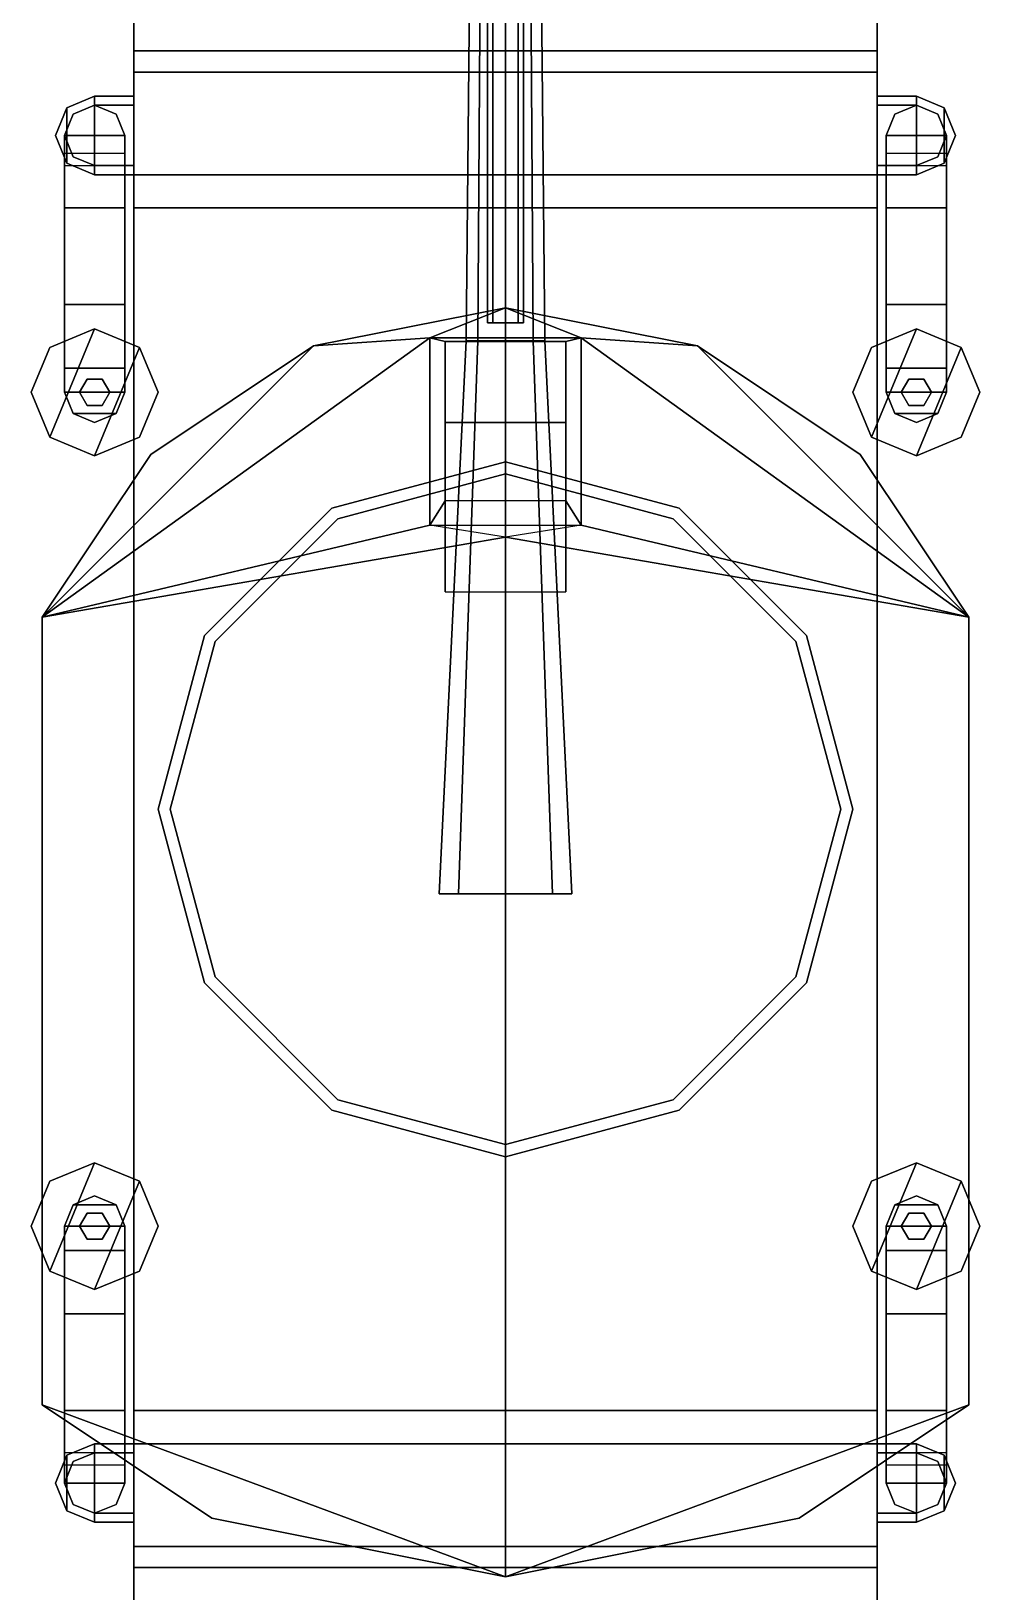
# Model space of a CAD drawing. Header units: millimetres. Extents: x -1.6 to 3, y -6.7 to 13.
# Drawn here: x -1.57 to 1.57, y -2.59 to 2.58 of the extents above; entities that cross this region are included whole.
import ezdxf

# ---------------------------------------------------------------- set-up
doc = ezdxf.new("R2010")
doc.units = ezdxf.units.MM
for name, color, linetype in [('gun', 1, 'Continuous'), ('outrigger', 1, 'Continuous'), ('turret', 2, 'Continuous')]:
    doc.layers.add(name, color=color, linetype=linetype)

msp = doc.modelspace()

# ---------------------------------------------------------------- linework, layer by layer
for points in [[(-1.23, 6.15, 0.87), (-1.23, 2.51, 0.87), (-1.23, 2.1, 1.16), (-1.23, 3.33, 1.16)], [(1.23, 6.15, 0.87), (1.23, 2.51, 0.87), (-1.23, 2.51, 0.87), (-1.23, 6.15, 0.87)], [(1.23, 2.1, 1.16), (1.23, 2.51, 0.87), (1.23, 6.15, 0.87), (1.23, 3.33, 1.16)], [(-1.23, 3.33, 1.16), (-1.23, 2.1, 1.16), (1.23, 2.1, 1.16), (1.23, 3.33, 1.16)], [(1.23, 2.51, 0.87), (1.23, 2.44, 0.36), (-1.23, 2.44, 0.36), (-1.23, 2.51, 0.87)], [(-1.23, 2.51, 0.87), (-1.23, 2.44, 0.36), (-1.23, 1.99, 0.96), (-1.23, 2.1, 1.16)], [(1.23, 1.99, 0.96), (1.23, 2.44, 0.36), (1.23, 2.51, 0.87), (1.23, 2.1, 1.16)], [(-1.23, 1.99, 0.96), (-1.23, 2.44, 0.36), (-1.23, -2.44, 0.36), (-1.23, -1.99, 0.96)], [(-1.23, -2.44, 0.36), (-1.23, 2.44, 0.36), (1.23, 2.44, 0.36), (1.23, -2.44, 0.36)], [(1.23, -2.44, 0.36), (1.23, 2.44, 0.36), (1.23, 1.99, 0.96), (1.23, -1.99, 0.96)], [(-1.36, 2.36, 1), (-1.4519, 2.3219, 1), (-1.4519, 2.3219, 1.1), (-1.36, 2.36, 1.1)], [(-1.4519, 2.3219, 1.1), (-1.4519, 2.1381, 1.1), (-1.36, 2.1, 1.1), (-1.36, 2.36, 1.1)], [(-1.36, 2.33, 0.43), (-1.4307, 2.3007, 0.43), (-1.4307, 2.3007, 0.51), (-1.36, 2.33, 0.51)], [(-1.23, 2.36, 1.1), (-1.23, 2.36, 1), (-1.36, 2.36, 1), (-1.36, 2.36, 1.1)], [(-1.36, 2.36, 1.1), (-1.36, 2.1, 1.1), (-1.23, 2.1, 1.1), (-1.23, 2.36, 1.1)], [(-1.23, 2.33, 0.51), (-1.36, 2.33, 0.51), (-1.36, 2.13, 0.51), (-1.23, 2.13, 0.51)], [(-1.23, 2.33, 0.43), (-1.36, 2.33, 0.43), (-1.36, 2.33, 0.51), (-1.23, 2.33, 0.51)], [(1.36, 2.36, 1.1), (1.36, 2.36, 1), (1.23, 2.36, 1), (1.23, 2.36, 1.1)], [(1.36, 2.1, 1.1), (1.36, 2.36, 1.1), (1.23, 2.36, 1.1), (1.23, 2.1, 1.1)], [(1.36, 2.33, 0.43), (1.23, 2.33, 0.43), (1.23, 2.33, 0.51), (1.36, 2.33, 0.51)], [(1.23, 2.13, 0.51), (1.36, 2.13, 0.51), (1.36, 2.33, 0.51), (1.23, 2.33, 0.51)], [(1.4519, 2.3219, 1), (1.36, 2.36, 1), (1.36, 2.36, 1.1), (1.4519, 2.3219, 1.1)], [(1.4519, 2.1381, 1.1), (1.4519, 2.3219, 1.1), (1.36, 2.36, 1.1), (1.36, 2.1, 1.1)], [(1.4307, 2.3007, 0.43), (1.36, 2.33, 0.43), (1.36, 2.33, 0.51), (1.4307, 2.3007, 0.51)], [(-1.4519, 2.3219, 1), (-1.49, 2.23, 1), (-1.49, 2.23, 1.1), (-1.4519, 2.3219, 1.1)], [(-1.49, 2.23, 1.1), (-1.49, 2.23, 1.1), (-1.4519, 2.1381, 1.1), (-1.4519, 2.3219, 1.1)], [(-1.4307, 2.3007, 0.43), (-1.46, 2.23, 0.43), (-1.46, 2.23, 0.51), (-1.4307, 2.3007, 0.51)], [(1.46, 2.23, 0.43), (1.4307, 2.3007, 0.43), (1.4307, 2.3007, 0.51), (1.46, 2.23, 0.51)], [(1.49, 2.23, 1), (1.4519, 2.3219, 1), (1.4519, 2.3219, 1.1), (1.49, 2.23, 1.1)], [(1.49, 2.23, 1.1), (1.49, 2.23, 1.1), (1.4519, 2.3219, 1.1), (1.4519, 2.1381, 1.1)], [(-1.49, 2.23, 1), (-1.4519, 2.1381, 1), (-1.4519, 2.1381, 1.1), (-1.49, 2.23, 1.1)], [(-1.46, 2.23, 0.43), (-1.4307, 2.1593, 0.43), (-1.4307, 2.1593, 0.51), (-1.46, 2.23, 0.51)], [(1.4307, 2.1593, 0.43), (1.46, 2.23, 0.43), (1.46, 2.23, 0.51), (1.4307, 2.1593, 0.51)], [(1.4519, 2.1381, 1), (1.49, 2.23, 1), (1.49, 2.23, 1.1), (1.4519, 2.1381, 1.1)], [(-1.4519, 2.1381, 1), (-1.36, 2.1, 1), (-1.36, 2.1, 1.1), (-1.4519, 2.1381, 1.1)], [(-1.4307, 2.1593, 0.43), (-1.36, 2.13, 0.43), (-1.36, 2.13, 0.51), (-1.4307, 2.1593, 0.51)], [(-1.36, 2.13, 0.43), (-1.23, 2.13, 0.43), (-1.23, 2.13, 0.51), (-1.36, 2.13, 0.51)], [(1.23, 2.13, 0.43), (1.36, 2.13, 0.43), (1.36, 2.13, 0.51), (1.23, 2.13, 0.51)], [(1.36, 2.13, 0.43), (1.4307, 2.1593, 0.43), (1.4307, 2.1593, 0.51), (1.36, 2.13, 0.51)], [(1.36, 2.1, 1), (1.4519, 2.1381, 1), (1.4519, 2.1381, 1.1), (1.36, 2.1, 1.1)], [(-1.36, 2.1, 1.1), (-1.36, 2.1, 1), (-1.23, 2.1, 1), (-1.23, 2.1, 1.1)], [(-1.23, 2.1, 1.16), (-1.23, 1.99, 0.96), (1.23, 1.99, 0.96), (1.23, 2.1, 1.16)], [(1.23, 2.1, 1.1), (1.23, 2.1, 1), (1.36, 2.1, 1), (1.36, 2.1, 1.1)], [(1.23, -1.99, 0.96), (1.23, 1.99, 0.96), (-1.23, 1.99, 0.96), (-1.23, -1.99, 0.96)], [(0, 1.11, 0.96), (-0.555, 0.9613, 0.96), (-0.555, 0.9613, 1.06), (0, 1.11, 1.06)], [(0.555, 0.9613, 0.96), (0, 1.11, 0.96), (0, 1.11, 1.06), (0.555, 0.9613, 1.06)], [(-0.555, 0.9613, 0.96), (-0.9613, 0.555, 0.96), (-0.9613, 0.555, 1.06), (-0.555, 0.9613, 1.06)], [(0.9613, 0.555, 0.96), (0.555, 0.9613, 0.96), (0.555, 0.9613, 1.06), (0.9613, 0.555, 1.06)], [(-0.9613, 0.555, 0.96), (-1.11, 0, 0.96), (-1.11, 0, 1.06), (-0.9613, 0.555, 1.06)], [(1.11, 0, 0.96), (0.9613, 0.555, 0.96), (0.9613, 0.555, 1.06), (1.11, 0, 1.06)], [(-1.11, 0, 0.96), (-0.9613, -0.555, 0.96), (-0.9613, -0.555, 1.06), (-1.11, 0, 1.06)], [(0.9613, -0.555, 0.96), (1.11, 0, 0.96), (1.11, 0, 1.06), (0.9613, -0.555, 1.06)], [(-0.9613, -0.555, 0.96), (-0.555, -0.9613, 0.96), (-0.555, -0.9613, 1.06), (-0.9613, -0.555, 1.06)], [(0.555, -0.9613, 0.96), (0.9613, -0.555, 0.96), (0.9613, -0.555, 1.06), (0.555, -0.9613, 1.06)], [(-0.555, -0.9613, 0.96), (0, -1.11, 0.96), (0, -1.11, 1.06), (-0.555, -0.9613, 1.06)], [(0, -1.11, 0.96), (0.555, -0.9613, 0.96), (0.555, -0.9613, 1.06), (0, -1.11, 1.06)], [(-1.23, -1.99, 0.96), (-1.23, -2.44, 0.36), (-1.23, -2.51, 0.87), (-1.23, -2.1, 1.16)], [(1.23, -2.1, 1.16), (1.23, -1.99, 0.96), (-1.23, -1.99, 0.96), (-1.23, -2.1, 1.16)], [(1.23, -2.51, 0.87), (1.23, -2.44, 0.36), (1.23, -1.99, 0.96), (1.23, -2.1, 1.16)], [(-1.36, -2.1, 1), (-1.4519, -2.1381, 1), (-1.4519, -2.1381, 1.1), (-1.36, -2.1, 1.1)], [(-1.4519, -2.1381, 1.1), (-1.4519, -2.3219, 1.1), (-1.36, -2.36, 1.1), (-1.36, -2.1, 1.1)], [(-1.23, -2.1, 1.1), (-1.23, -2.1, 1), (-1.36, -2.1, 1), (-1.36, -2.1, 1.1)], [(-1.36, -2.1, 1.1), (-1.36, -2.36, 1.1), (-1.23, -2.36, 1.1), (-1.23, -2.1, 1.1)], [(-1.23, -2.1, 1.16), (-1.23, -2.51, 0.87), (-1.23, -6.15, 0.87), (-1.23, -3.33, 1.16)], [(1.23, -3.33, 1.16), (1.23, -2.1, 1.16), (-1.23, -2.1, 1.16), (-1.23, -3.33, 1.16)], [(1.23, -6.15, 0.87), (1.23, -2.51, 0.87), (1.23, -2.1, 1.16), (1.23, -3.33, 1.16)], [(1.36, -2.1, 1.1), (1.36, -2.1, 1), (1.23, -2.1, 1), (1.23, -2.1, 1.1)], [(1.36, -2.36, 1.1), (1.36, -2.1, 1.1), (1.23, -2.1, 1.1), (1.23, -2.36, 1.1)], [(1.4519, -2.1381, 1), (1.36, -2.1, 1), (1.36, -2.1, 1.1), (1.4519, -2.1381, 1.1)], [(1.4519, -2.3219, 1.1), (1.4519, -2.1381, 1.1), (1.36, -2.1, 1.1), (1.36, -2.36, 1.1)], [(-1.4519, -2.1381, 1), (-1.49, -2.23, 1), (-1.49, -2.23, 1.1), (-1.4519, -2.1381, 1.1)], [(-1.49, -2.23, 1.1), (-1.49, -2.23, 1.1), (-1.4519, -2.3219, 1.1), (-1.4519, -2.1381, 1.1)], [(-1.4307, -2.1593, 0.43), (-1.46, -2.23, 0.43), (-1.46, -2.23, 0.51), (-1.4307, -2.1593, 0.51)], [(-1.36, -2.13, 0.43), (-1.4307, -2.1593, 0.43), (-1.4307, -2.1593, 0.51), (-1.36, -2.13, 0.51)], [(-1.23, -2.13, 0.51), (-1.36, -2.13, 0.51), (-1.36, -2.33, 0.51), (-1.23, -2.33, 0.51)], [(-1.23, -2.13, 0.43), (-1.36, -2.13, 0.43), (-1.36, -2.13, 0.51), (-1.23, -2.13, 0.51)], [(1.36, -2.13, 0.43), (1.23, -2.13, 0.43), (1.23, -2.13, 0.51), (1.36, -2.13, 0.51)], [(1.23, -2.33, 0.51), (1.36, -2.33, 0.51), (1.36, -2.13, 0.51), (1.23, -2.13, 0.51)], [(1.4307, -2.1593, 0.43), (1.36, -2.13, 0.43), (1.36, -2.13, 0.51), (1.4307, -2.1593, 0.51)], [(1.46, -2.23, 0.43), (1.4307, -2.1593, 0.43), (1.4307, -2.1593, 0.51), (1.46, -2.23, 0.51)], [(1.49, -2.23, 1), (1.4519, -2.1381, 1), (1.4519, -2.1381, 1.1), (1.49, -2.23, 1.1)], [(1.49, -2.23, 1.1), (1.49, -2.23, 1.1), (1.4519, -2.1381, 1.1), (1.4519, -2.3219, 1.1)], [(-1.49, -2.23, 1), (-1.4519, -2.3219, 1), (-1.4519, -2.3219, 1.1), (-1.49, -2.23, 1.1)], [(-1.46, -2.23, 0.43), (-1.4307, -2.3007, 0.43), (-1.4307, -2.3007, 0.51), (-1.46, -2.23, 0.51)], [(1.4307, -2.3007, 0.43), (1.46, -2.23, 0.43), (1.46, -2.23, 0.51), (1.4307, -2.3007, 0.51)], [(1.4519, -2.3219, 1), (1.49, -2.23, 1), (1.49, -2.23, 1.1), (1.4519, -2.3219, 1.1)], [(-1.4519, -2.3219, 1), (-1.36, -2.36, 1), (-1.36, -2.36, 1.1), (-1.4519, -2.3219, 1.1)], [(-1.4307, -2.3007, 0.43), (-1.36, -2.33, 0.43), (-1.36, -2.33, 0.51), (-1.4307, -2.3007, 0.51)], [(1.36, -2.33, 0.43), (1.4307, -2.3007, 0.43), (1.4307, -2.3007, 0.51), (1.36, -2.33, 0.51)], [(1.36, -2.36, 1), (1.4519, -2.3219, 1), (1.4519, -2.3219, 1.1), (1.36, -2.36, 1.1)], [(-1.36, -2.33, 0.43), (-1.23, -2.33, 0.43), (-1.23, -2.33, 0.51), (-1.36, -2.33, 0.51)], [(-1.36, -2.36, 1.1), (-1.36, -2.36, 1), (-1.23, -2.36, 1), (-1.23, -2.36, 1.1)], [(1.23, -2.33, 0.43), (1.36, -2.33, 0.43), (1.36, -2.33, 0.51), (1.23, -2.33, 0.51)], [(1.23, -2.36, 1.1), (1.23, -2.36, 1), (1.36, -2.36, 1), (1.36, -2.36, 1.1)], [(-1.23, -2.51, 0.87), (-1.23, -2.44, 0.36), (1.23, -2.44, 0.36), (1.23, -2.51, 0.87)], [(-1.23, -6.15, 0.87), (-1.23, -2.51, 0.87), (1.23, -2.51, 0.87), (1.23, -6.15, 0.87)]]:
    msp.add_3dface(points)
at = {"layer": 'gun'}
for points in [[(-0.11, 3.61, 2.25), (-0.0778, 3.61, 2.1722), (-0.0919, 1.55, 2.1581), (-0.13, 1.55, 2.25)], [(-0.0778, 3.61, 2.3278), (-0.11, 3.61, 2.25), (-0.13, 1.55, 2.25), (-0.0919, 1.55, 2.3419)], [(-0.0778, 3.61, 2.1722), (0, 3.61, 2.14), (0, 1.55, 2.12), (-0.0919, 1.55, 2.1581)], [(0, 3.61, 2.36), (-0.0778, 3.61, 2.3278), (-0.0919, 1.55, 2.3419), (0, 1.55, 2.38)], [(-0.0424, 1.61, 2.2924), (-0.06, 1.61, 2.25), (-0.06, 3.61, 2.25), (-0.0424, 3.61, 2.2924)], [(-0.06, 1.61, 2.25), (-0.0424, 1.61, 2.2076), (-0.0424, 3.61, 2.2076), (-0.06, 3.61, 2.25)], [(0, 1.61, 2.31), (-0.0424, 1.61, 2.2924), (-0.0424, 3.61, 2.2924), (0, 3.61, 2.31)], [(-0.0424, 1.61, 2.2076), (0, 1.61, 2.19), (0, 3.61, 2.19), (-0.0424, 3.61, 2.2076)], [(0, 3.61, 2.14), (0.0778, 3.61, 2.1722), (0.0919, 1.55, 2.1581), (0, 1.55, 2.12)], [(0.0778, 3.61, 2.3278), (0, 3.61, 2.36), (0, 1.55, 2.38), (0.0919, 1.55, 2.3419)], [(0.0424, 1.61, 2.2924), (0, 1.61, 2.31), (0, 3.61, 2.31), (0.0424, 3.61, 2.2924)], [(0, 1.61, 2.19), (0.0424, 1.61, 2.2076), (0.0424, 3.61, 2.2076), (0, 3.61, 2.19)], [(0.06, 1.61, 2.25), (0.0424, 1.61, 2.2924), (0.0424, 3.61, 2.2924), (0.06, 3.61, 2.25)], [(0.0424, 1.61, 2.2076), (0.06, 1.61, 2.25), (0.06, 3.61, 2.25), (0.0424, 3.61, 2.2076)], [(0.0778, 3.61, 2.1722), (0.11, 3.61, 2.25), (0.13, 1.55, 2.25), (0.0919, 1.55, 2.1581)], [(0.11, 3.61, 2.25), (0.0778, 3.61, 2.3278), (0.0919, 1.55, 2.3419), (0.13, 1.55, 2.25)], [(-0.13, 1.55, 2.25), (-0.0919, 1.55, 2.1581), (-0.1556, -0.28, 2.0944), (-0.22, -0.28, 2.25)], [(-0.0919, 1.55, 2.3419), (-0.13, 1.55, 2.25), (-0.22, -0.28, 2.25), (-0.1556, -0.28, 2.4056)], [(-0.0919, 1.55, 2.1581), (0, 1.55, 2.12), (0, -0.28, 2.03), (-0.1556, -0.28, 2.0944)], [(0, 1.55, 2.38), (-0.0919, 1.55, 2.3419), (-0.1556, -0.28, 2.4056), (0, -0.28, 2.47)], [(0, 1.55, 2.12), (0.0919, 1.55, 2.1581), (0.1556, -0.28, 2.0944), (0, -0.28, 2.03)], [(0.0919, 1.55, 2.3419), (0, 1.55, 2.38), (0, -0.28, 2.47), (0.1556, -0.28, 2.4056)], [(0.0919, 1.55, 2.1581), (0.13, 1.55, 2.25), (0.22, -0.28, 2.25), (0.1556, -0.28, 2.0944)], [(0.13, 1.55, 2.25), (0.0919, 1.55, 2.3419), (0.1556, -0.28, 2.4056), (0.22, -0.28, 2.25)]]:
    msp.add_3dface(points, dxfattribs=at)
at = {"layer": 'outrigger'}
for points in [[(-1.36, 2.33, 0.51), (-1.4307, 2.3007, 0.51), (-1.4307, 2.3007, 1), (-1.36, 2.33, 1)], [(-1.2893, 2.3007, 0.51), (-1.36, 2.33, 0.51), (-1.36, 2.33, 1), (-1.2893, 2.3007, 1)], [(1.36, 2.33, 0.51), (1.2893, 2.3007, 0.51), (1.2893, 2.3007, 1), (1.36, 2.33, 1)], [(1.4307, 2.3007, 0.51), (1.36, 2.33, 0.51), (1.36, 2.33, 1), (1.4307, 2.3007, 1)], [(-1.4307, 2.3007, 0.51), (-1.46, 2.23, 0.51), (-1.46, 2.23, 1), (-1.4307, 2.3007, 1)], [(-1.26, 2.23, 0.51), (-1.2893, 2.3007, 0.51), (-1.2893, 2.3007, 1), (-1.26, 2.23, 1)], [(1.2893, 2.3007, 0.51), (1.26, 2.23, 0.51), (1.26, 2.23, 1), (1.2893, 2.3007, 1)], [(1.46, 2.23, 0.51), (1.4307, 2.3007, 0.51), (1.4307, 2.3007, 1), (1.46, 2.23, 1)], [(-1.46, 2.13, 0.51), (-1.46, 1.99, 0.44), (-1.46, 1.99, 1), (-1.46, 2.23, 1)], [(-1.46, 2.23, 0.51), (-1.46, 2.13, 0.51), (-1.46, 2.23, 1)], [(-1.26, 2.23, 0.51), (-1.26, 2.17, 0.51), (-1.46, 2.17, 0.51), (-1.46, 2.23, 0.51)], [(-1.46, 2.23, 1), (-1.46, 1.99, 1), (-1.26, 1.99, 1), (-1.26, 2.23, 1)], [(-1.26, 1.99, 1), (-1.26, 1.99, 0.44), (-1.26, 2.13, 0.51), (-1.26, 2.23, 1)], [(-1.26, 2.23, 1), (-1.26, 2.13, 0.51), (-1.26, 2.23, 0.51), (-1.26, 2.23, 1)], [(1.26, 2.23, 0.51), (1.26, 2.13, 0.51), (1.26, 2.23, 1)], [(1.26, 2.13, 0.51), (1.26, 1.99, 0.44), (1.26, 1.99, 1), (1.26, 2.23, 1)], [(1.46, 2.23, 0.51), (1.46, 2.17, 0.51), (1.26, 2.17, 0.51), (1.26, 2.23, 0.51)], [(1.26, 2.23, 1), (1.26, 1.99, 1), (1.46, 1.99, 1), (1.46, 2.23, 1)], [(1.46, 2.23, 1), (1.46, 2.13, 0.51), (1.46, 2.23, 0.51), (1.46, 2.23, 1)], [(1.46, 1.99, 1), (1.46, 1.99, 0.44), (1.46, 2.13, 0.51), (1.46, 2.23, 1)], [(-1.26, 2.13, 0.51), (-1.26, 1.99, 0.44), (-1.46, 1.99, 0.44), (-1.46, 2.13, 0.51)], [(1.46, 2.13, 0.51), (1.46, 1.99, 0.44), (1.26, 1.99, 0.44), (1.26, 2.13, 0.51)], [(-1.26, 1.99, 0.81), (-1.26, 1.67, 0.63), (-1.46, 1.67, 0.63), (-1.46, 1.99, 0.81)], [(-1.46, 1.99, 0.81), (-1.46, 1.67, 0.63), (-1.46, 1.46, 0.63), (-1.46, 1.99, 1)], [(-1.46, 1.99, 1), (-1.46, 1.46, 0.63), (-1.26, 1.46, 0.63), (-1.26, 1.99, 1)], [(-1.46, 1.99, 0.81), (-1.46, 1.99, 0.63), (-1.26, 1.99, 0.63), (-1.26, 1.99, 0.81)], [(-1.46, 1.99, 0.44), (-1.46, 1.38, 0.44), (-1.46, 1.38, 0.63), (-1.46, 1.99, 0.63)], [(-1.26, 1.99, 0.44), (-1.26, 1.38, 0.44), (-1.46, 1.38, 0.44), (-1.46, 1.99, 0.44)], [(-1.46, 1.99, 0.63), (-1.46, 1.67, 0.63), (-1.26, 1.67, 0.63), (-1.26, 1.99, 0.63)], [(-1.26, 1.46, 0.63), (-1.26, 1.67, 0.63), (-1.26, 1.99, 0.81), (-1.26, 1.99, 1)], [(-1.26, 1.38, 0.63), (-1.26, 1.38, 0.44), (-1.26, 1.99, 0.44), (-1.26, 1.99, 0.63)], [(1.26, 1.99, 0.81), (1.26, 1.99, 0.63), (1.46, 1.99, 0.63), (1.46, 1.99, 0.81)], [(1.26, 1.99, 1), (1.26, 1.46, 0.63), (1.46, 1.46, 0.63), (1.46, 1.99, 1)], [(1.26, 1.99, 0.81), (1.26, 1.67, 0.63), (1.26, 1.46, 0.63), (1.26, 1.99, 1)], [(1.46, 1.99, 0.81), (1.46, 1.67, 0.63), (1.26, 1.67, 0.63), (1.26, 1.99, 0.81)], [(1.26, 1.99, 0.63), (1.26, 1.67, 0.63), (1.46, 1.67, 0.63), (1.46, 1.99, 0.63)], [(1.46, 1.99, 0.44), (1.46, 1.38, 0.44), (1.26, 1.38, 0.44), (1.26, 1.99, 0.44)], [(1.26, 1.99, 0.44), (1.26, 1.38, 0.44), (1.26, 1.38, 0.63), (1.26, 1.99, 0.63)], [(1.46, 1.46, 0.63), (1.46, 1.67, 0.63), (1.46, 1.99, 0.81), (1.46, 1.99, 1)], [(1.46, 1.38, 0.63), (1.46, 1.38, 0.44), (1.46, 1.99, 0.44), (1.46, 1.99, 0.63)], [(-1.5085, 1.5285, 1.01), (-1.57, 1.38, 1.01), (-1.5085, 1.2315, 1.01), (-1.36, 1.59, 1.01)], [(-1.36, 1.59, 0.96), (-1.5085, 1.5285, 0.96), (-1.5085, 1.5285, 1.01), (-1.36, 1.59, 1.01)], [(-1.36, 1.59, 1.01), (-1.5085, 1.2315, 1.01), (-1.36, 1.17, 1.01), (-1.2115, 1.5285, 1.01)], [(-1.2115, 1.5285, 0.96), (-1.36, 1.59, 0.96), (-1.36, 1.59, 1.01), (-1.2115, 1.5285, 1.01)], [(1.2115, 1.5285, 1.01), (1.15, 1.38, 1.01), (1.2115, 1.2315, 1.01), (1.36, 1.59, 1.01)], [(1.36, 1.59, 1.01), (1.2115, 1.2315, 1.01), (1.36, 1.17, 1.01), (1.5085, 1.5285, 1.01)], [(1.36, 1.59, 0.96), (1.2115, 1.5285, 0.96), (1.2115, 1.5285, 1.01), (1.36, 1.59, 1.01)], [(1.5085, 1.5285, 0.96), (1.36, 1.59, 0.96), (1.36, 1.59, 1.01), (1.5085, 1.5285, 1.01)], [(-1.5085, 1.5285, 0.96), (-1.57, 1.38, 0.96), (-1.57, 1.38, 1.01), (-1.5085, 1.5285, 1.01)], [(-1.2115, 1.5285, 1.01), (-1.36, 1.17, 1.01), (-1.2115, 1.2315, 1.01), (-1.15, 1.38, 1.01)], [(-1.15, 1.38, 0.96), (-1.2115, 1.5285, 0.96), (-1.2115, 1.5285, 1.01), (-1.15, 1.38, 1.01)], [(1.2115, 1.5285, 0.96), (1.15, 1.38, 0.96), (1.15, 1.38, 1.01), (1.2115, 1.5285, 1.01)], [(1.5085, 1.5285, 1.01), (1.36, 1.17, 1.01), (1.5085, 1.2315, 1.01), (1.57, 1.38, 1.01)], [(1.57, 1.38, 0.96), (1.5085, 1.5285, 0.96), (1.5085, 1.5285, 1.01), (1.57, 1.38, 1.01)], [(-1.46, 1.46, 0.63), (-1.46, 1.38, 0.63), (-1.26, 1.38, 0.63), (-1.26, 1.46, 0.63)], [(1.26, 1.46, 0.63), (1.26, 1.38, 0.63), (1.46, 1.38, 0.63), (1.46, 1.46, 0.63)], [(-1.385, 1.4233, 0.63), (-1.41, 1.38, 0.63), (-1.41, 1.38, 0.96), (-1.385, 1.4233, 0.96)], [(-1.385, 1.4233, 0.31), (-1.41, 1.38, 0.31), (-1.41, 1.38, 0.44), (-1.385, 1.4233, 0.44)], [(-1.335, 1.4233, 0.63), (-1.385, 1.4233, 0.63), (-1.385, 1.4233, 0.96), (-1.335, 1.4233, 0.96)], [(-1.335, 1.4233, 0.31), (-1.385, 1.4233, 0.31), (-1.385, 1.4233, 0.44), (-1.335, 1.4233, 0.44)], [(-1.31, 1.38, 0.63), (-1.335, 1.4233, 0.63), (-1.335, 1.4233, 0.96), (-1.31, 1.38, 0.96)], [(-1.31, 1.38, 0.31), (-1.335, 1.4233, 0.31), (-1.335, 1.4233, 0.44), (-1.31, 1.38, 0.44)], [(1.335, 1.4233, 0.63), (1.31, 1.38, 0.63), (1.31, 1.38, 0.96), (1.335, 1.4233, 0.96)], [(1.335, 1.4233, 0.31), (1.31, 1.38, 0.31), (1.31, 1.38, 0.44), (1.335, 1.4233, 0.44)], [(1.385, 1.4233, 0.63), (1.335, 1.4233, 0.63), (1.335, 1.4233, 0.96), (1.385, 1.4233, 0.96)], [(1.385, 1.4233, 0.31), (1.335, 1.4233, 0.31), (1.335, 1.4233, 0.44), (1.385, 1.4233, 0.44)], [(1.41, 1.38, 0.63), (1.385, 1.4233, 0.63), (1.385, 1.4233, 0.96), (1.41, 1.38, 0.96)], [(1.41, 1.38, 0.31), (1.385, 1.4233, 0.31), (1.385, 1.4233, 0.44), (1.41, 1.38, 0.44)], [(-1.57, 1.38, 0.96), (-1.5085, 1.2315, 0.96), (-1.5085, 1.2315, 1.01), (-1.57, 1.38, 1.01)], [(-1.46, 1.38, 0.44), (-1.4307, 1.3093, 0.44), (-1.4307, 1.3093, 0.63), (-1.46, 1.38, 0.63)], [(-1.46, 1.38, 0.63), (-1.4307, 1.3093, 0.63), (-1.2893, 1.3093, 0.63), (-1.26, 1.38, 0.63)], [(-1.41, 1.38, 0.63), (-1.385, 1.3367, 0.63), (-1.385, 1.3367, 0.96), (-1.41, 1.38, 0.96)], [(-1.41, 1.38, 0.31), (-1.385, 1.3367, 0.31), (-1.385, 1.3367, 0.44), (-1.41, 1.38, 0.44)], [(-1.335, 1.3367, 0.63), (-1.31, 1.38, 0.63), (-1.31, 1.38, 0.96), (-1.335, 1.3367, 0.96)], [(-1.335, 1.3367, 0.31), (-1.31, 1.38, 0.31), (-1.31, 1.38, 0.44), (-1.335, 1.3367, 0.44)], [(-1.2893, 1.3093, 0.44), (-1.26, 1.38, 0.44), (-1.26, 1.38, 0.63), (-1.2893, 1.3093, 0.63)], [(-1.2115, 1.2315, 0.96), (-1.15, 1.38, 0.96), (-1.15, 1.38, 1.01), (-1.2115, 1.2315, 1.01)], [(1.15, 1.38, 0.96), (1.2115, 1.2315, 0.96), (1.2115, 1.2315, 1.01), (1.15, 1.38, 1.01)], [(1.26, 1.38, 0.63), (1.2893, 1.3093, 0.63), (1.4307, 1.3093, 0.63), (1.46, 1.38, 0.63)], [(1.26, 1.38, 0.44), (1.2893, 1.3093, 0.44), (1.2893, 1.3093, 0.63), (1.26, 1.38, 0.63)], [(1.31, 1.38, 0.63), (1.335, 1.3367, 0.63), (1.335, 1.3367, 0.96), (1.31, 1.38, 0.96)], [(1.31, 1.38, 0.31), (1.335, 1.3367, 0.31), (1.335, 1.3367, 0.44), (1.31, 1.38, 0.44)], [(1.385, 1.3367, 0.63), (1.41, 1.38, 0.63), (1.41, 1.38, 0.96), (1.385, 1.3367, 0.96)], [(1.385, 1.3367, 0.31), (1.41, 1.38, 0.31), (1.41, 1.38, 0.44), (1.385, 1.3367, 0.44)], [(1.4307, 1.3093, 0.44), (1.46, 1.38, 0.44), (1.46, 1.38, 0.63), (1.4307, 1.3093, 0.63)], [(1.5085, 1.2315, 0.96), (1.57, 1.38, 0.96), (1.57, 1.38, 1.01), (1.5085, 1.2315, 1.01)], [(-1.4307, 1.3093, 0.44), (-1.36, 1.28, 0.44), (-1.36, 1.28, 0.63), (-1.4307, 1.3093, 0.63)], [(-1.4307, 1.3093, 0.63), (-1.36, 1.28, 0.63), (-1.36, 1.28, 0.63), (-1.2893, 1.3093, 0.63)], [(-1.385, 1.3367, 0.63), (-1.335, 1.3367, 0.63), (-1.335, 1.3367, 0.96), (-1.385, 1.3367, 0.96)], [(-1.385, 1.3367, 0.31), (-1.335, 1.3367, 0.31), (-1.335, 1.3367, 0.44), (-1.385, 1.3367, 0.44)], [(-1.36, 1.28, 0.44), (-1.2893, 1.3093, 0.44), (-1.2893, 1.3093, 0.63), (-1.36, 1.28, 0.63)], [(1.2893, 1.3093, 0.63), (1.36, 1.28, 0.63), (1.36, 1.28, 0.63), (1.4307, 1.3093, 0.63)], [(1.2893, 1.3093, 0.44), (1.36, 1.28, 0.44), (1.36, 1.28, 0.63), (1.2893, 1.3093, 0.63)], [(1.335, 1.3367, 0.63), (1.385, 1.3367, 0.63), (1.385, 1.3367, 0.96), (1.335, 1.3367, 0.96)], [(1.335, 1.3367, 0.31), (1.385, 1.3367, 0.31), (1.385, 1.3367, 0.44), (1.335, 1.3367, 0.44)], [(1.36, 1.28, 0.44), (1.4307, 1.3093, 0.44), (1.4307, 1.3093, 0.63), (1.36, 1.28, 0.63)], [(-1.5085, 1.2315, 0.96), (-1.36, 1.17, 0.96), (-1.36, 1.17, 1.01), (-1.5085, 1.2315, 1.01)], [(-1.36, 1.17, 0.96), (-1.2115, 1.2315, 0.96), (-1.2115, 1.2315, 1.01), (-1.36, 1.17, 1.01)], [(1.2115, 1.2315, 0.96), (1.36, 1.17, 0.96), (1.36, 1.17, 1.01), (1.2115, 1.2315, 1.01)], [(1.36, 1.17, 0.96), (1.5085, 1.2315, 0.96), (1.5085, 1.2315, 1.01), (1.36, 1.17, 1.01)], [(-1.5085, -1.5285, 1.01), (-1.36, -1.17, 1.01), (-1.5085, -1.2315, 1.01), (-1.57, -1.38, 1.01)], [(-1.36, -1.17, 0.96), (-1.5085, -1.2315, 0.96), (-1.5085, -1.2315, 1.01), (-1.36, -1.17, 1.01)], [(-1.36, -1.59, 1.01), (-1.2115, -1.2315, 1.01), (-1.36, -1.17, 1.01), (-1.5085, -1.5285, 1.01)], [(-1.2115, -1.2315, 0.96), (-1.36, -1.17, 0.96), (-1.36, -1.17, 1.01), (-1.2115, -1.2315, 1.01)], [(1.2115, -1.5285, 1.01), (1.36, -1.17, 1.01), (1.2115, -1.2315, 1.01), (1.15, -1.38, 1.01)], [(1.36, -1.17, 0.96), (1.2115, -1.2315, 0.96), (1.2115, -1.2315, 1.01), (1.36, -1.17, 1.01)], [(1.36, -1.59, 1.01), (1.5085, -1.2315, 1.01), (1.36, -1.17, 1.01), (1.2115, -1.5285, 1.01)], [(1.5085, -1.2315, 0.96), (1.36, -1.17, 0.96), (1.36, -1.17, 1.01), (1.5085, -1.2315, 1.01)], [(-1.5085, -1.2315, 0.96), (-1.57, -1.38, 0.96), (-1.57, -1.38, 1.01), (-1.5085, -1.2315, 1.01)], [(-1.2115, -1.5285, 1.01), (-1.15, -1.38, 1.01), (-1.2115, -1.2315, 1.01), (-1.36, -1.59, 1.01)], [(-1.15, -1.38, 0.96), (-1.2115, -1.2315, 0.96), (-1.2115, -1.2315, 1.01), (-1.15, -1.38, 1.01)], [(1.2115, -1.2315, 0.96), (1.15, -1.38, 0.96), (1.15, -1.38, 1.01), (1.2115, -1.2315, 1.01)], [(1.5085, -1.5285, 1.01), (1.57, -1.38, 1.01), (1.5085, -1.2315, 1.01), (1.36, -1.59, 1.01)], [(1.57, -1.38, 0.96), (1.5085, -1.2315, 0.96), (1.5085, -1.2315, 1.01), (1.57, -1.38, 1.01)], [(-1.36, -1.28, 0.44), (-1.4307, -1.3093, 0.44), (-1.4307, -1.3093, 0.63), (-1.36, -1.28, 0.63)], [(-1.2893, -1.3093, 0.63), (-1.36, -1.28, 0.63), (-1.36, -1.28, 0.63), (-1.4307, -1.3093, 0.63)], [(-1.2893, -1.3093, 0.44), (-1.36, -1.28, 0.44), (-1.36, -1.28, 0.63), (-1.2893, -1.3093, 0.63)], [(1.36, -1.28, 0.44), (1.2893, -1.3093, 0.44), (1.2893, -1.3093, 0.63), (1.36, -1.28, 0.63)], [(1.4307, -1.3093, 0.63), (1.36, -1.28, 0.63), (1.36, -1.28, 0.63), (1.2893, -1.3093, 0.63)], [(1.4307, -1.3093, 0.44), (1.36, -1.28, 0.44), (1.36, -1.28, 0.63), (1.4307, -1.3093, 0.63)], [(-1.4307, -1.3093, 0.44), (-1.46, -1.38, 0.44), (-1.46, -1.38, 0.63), (-1.4307, -1.3093, 0.63)], [(-1.26, -1.38, 0.63), (-1.2893, -1.3093, 0.63), (-1.4307, -1.3093, 0.63), (-1.46, -1.38, 0.63)], [(-1.385, -1.3367, 0.63), (-1.41, -1.38, 0.63), (-1.41, -1.38, 0.96), (-1.385, -1.3367, 0.96)], [(-1.385, -1.3367, 0.31), (-1.41, -1.38, 0.31), (-1.41, -1.38, 0.44), (-1.385, -1.3367, 0.44)], [(-1.335, -1.3367, 0.63), (-1.385, -1.3367, 0.63), (-1.385, -1.3367, 0.96), (-1.335, -1.3367, 0.96)], [(-1.335, -1.3367, 0.31), (-1.385, -1.3367, 0.31), (-1.385, -1.3367, 0.44), (-1.335, -1.3367, 0.44)], [(-1.31, -1.38, 0.63), (-1.335, -1.3367, 0.63), (-1.335, -1.3367, 0.96), (-1.31, -1.38, 0.96)], [(-1.31, -1.38, 0.31), (-1.335, -1.3367, 0.31), (-1.335, -1.3367, 0.44), (-1.31, -1.38, 0.44)], [(-1.26, -1.38, 0.44), (-1.2893, -1.3093, 0.44), (-1.2893, -1.3093, 0.63), (-1.26, -1.38, 0.63)], [(1.2893, -1.3093, 0.44), (1.26, -1.38, 0.44), (1.26, -1.38, 0.63), (1.2893, -1.3093, 0.63)], [(1.46, -1.38, 0.63), (1.4307, -1.3093, 0.63), (1.2893, -1.3093, 0.63), (1.26, -1.38, 0.63)], [(1.335, -1.3367, 0.63), (1.31, -1.38, 0.63), (1.31, -1.38, 0.96), (1.335, -1.3367, 0.96)], [(1.335, -1.3367, 0.31), (1.31, -1.38, 0.31), (1.31, -1.38, 0.44), (1.335, -1.3367, 0.44)], [(1.385, -1.3367, 0.63), (1.335, -1.3367, 0.63), (1.335, -1.3367, 0.96), (1.385, -1.3367, 0.96)], [(1.385, -1.3367, 0.31), (1.335, -1.3367, 0.31), (1.335, -1.3367, 0.44), (1.385, -1.3367, 0.44)], [(1.41, -1.38, 0.63), (1.385, -1.3367, 0.63), (1.385, -1.3367, 0.96), (1.41, -1.38, 0.96)], [(1.41, -1.38, 0.31), (1.385, -1.3367, 0.31), (1.385, -1.3367, 0.44), (1.41, -1.38, 0.44)], [(1.46, -1.38, 0.44), (1.4307, -1.3093, 0.44), (1.4307, -1.3093, 0.63), (1.46, -1.38, 0.63)], [(-1.57, -1.38, 0.96), (-1.5085, -1.5285, 0.96), (-1.5085, -1.5285, 1.01), (-1.57, -1.38, 1.01)], [(-1.46, -1.38, 0.63), (-1.46, -1.38, 0.44), (-1.46, -1.99, 0.44), (-1.46, -1.99, 0.63)], [(-1.46, -1.99, 0.44), (-1.46, -1.38, 0.44), (-1.26, -1.38, 0.44), (-1.26, -1.99, 0.44)], [(-1.26, -1.46, 0.63), (-1.26, -1.38, 0.63), (-1.46, -1.38, 0.63), (-1.46, -1.46, 0.63)], [(-1.41, -1.38, 0.63), (-1.385, -1.4233, 0.63), (-1.385, -1.4233, 0.96), (-1.41, -1.38, 0.96)], [(-1.41, -1.38, 0.31), (-1.385, -1.4233, 0.31), (-1.385, -1.4233, 0.44), (-1.41, -1.38, 0.44)], [(-1.335, -1.4233, 0.63), (-1.31, -1.38, 0.63), (-1.31, -1.38, 0.96), (-1.335, -1.4233, 0.96)], [(-1.335, -1.4233, 0.31), (-1.31, -1.38, 0.31), (-1.31, -1.38, 0.44), (-1.335, -1.4233, 0.44)], [(-1.26, -1.99, 0.44), (-1.26, -1.38, 0.44), (-1.26, -1.38, 0.63), (-1.26, -1.99, 0.63)], [(-1.2115, -1.5285, 0.96), (-1.15, -1.38, 0.96), (-1.15, -1.38, 1.01), (-1.2115, -1.5285, 1.01)], [(1.15, -1.38, 0.96), (1.2115, -1.5285, 0.96), (1.2115, -1.5285, 1.01), (1.15, -1.38, 1.01)], [(1.26, -1.38, 0.63), (1.26, -1.38, 0.44), (1.26, -1.99, 0.44), (1.26, -1.99, 0.63)], [(1.26, -1.99, 0.44), (1.26, -1.38, 0.44), (1.46, -1.38, 0.44), (1.46, -1.99, 0.44)], [(1.46, -1.46, 0.63), (1.46, -1.38, 0.63), (1.26, -1.38, 0.63), (1.26, -1.46, 0.63)], [(1.31, -1.38, 0.63), (1.335, -1.4233, 0.63), (1.335, -1.4233, 0.96), (1.31, -1.38, 0.96)], [(1.31, -1.38, 0.31), (1.335, -1.4233, 0.31), (1.335, -1.4233, 0.44), (1.31, -1.38, 0.44)], [(1.385, -1.4233, 0.63), (1.41, -1.38, 0.63), (1.41, -1.38, 0.96), (1.385, -1.4233, 0.96)], [(1.385, -1.4233, 0.31), (1.41, -1.38, 0.31), (1.41, -1.38, 0.44), (1.385, -1.4233, 0.44)], [(1.46, -1.99, 0.44), (1.46, -1.38, 0.44), (1.46, -1.38, 0.63), (1.46, -1.99, 0.63)], [(1.5085, -1.5285, 0.96), (1.57, -1.38, 0.96), (1.57, -1.38, 1.01), (1.5085, -1.5285, 1.01)], [(-1.385, -1.4233, 0.63), (-1.335, -1.4233, 0.63), (-1.335, -1.4233, 0.96), (-1.385, -1.4233, 0.96)], [(-1.385, -1.4233, 0.31), (-1.335, -1.4233, 0.31), (-1.335, -1.4233, 0.44), (-1.385, -1.4233, 0.44)], [(1.335, -1.4233, 0.63), (1.385, -1.4233, 0.63), (1.385, -1.4233, 0.96), (1.335, -1.4233, 0.96)], [(1.335, -1.4233, 0.31), (1.385, -1.4233, 0.31), (1.385, -1.4233, 0.44), (1.335, -1.4233, 0.44)], [(-1.26, -1.99, 1), (-1.26, -1.46, 0.63), (-1.46, -1.46, 0.63), (-1.46, -1.99, 1)], [(-1.46, -1.46, 0.63), (-1.46, -1.67, 0.63), (-1.46, -1.99, 0.81), (-1.46, -1.99, 1)], [(-1.26, -1.99, 0.81), (-1.26, -1.67, 0.63), (-1.26, -1.46, 0.63), (-1.26, -1.99, 1)], [(1.26, -1.46, 0.63), (1.26, -1.67, 0.63), (1.26, -1.99, 0.81), (1.26, -1.99, 1)], [(1.46, -1.99, 1), (1.46, -1.46, 0.63), (1.26, -1.46, 0.63), (1.26, -1.99, 1)], [(1.46, -1.99, 0.81), (1.46, -1.67, 0.63), (1.46, -1.46, 0.63), (1.46, -1.99, 1)], [(-1.5085, -1.5285, 0.96), (-1.36, -1.59, 0.96), (-1.36, -1.59, 1.01), (-1.5085, -1.5285, 1.01)], [(-1.36, -1.59, 0.96), (-1.2115, -1.5285, 0.96), (-1.2115, -1.5285, 1.01), (-1.36, -1.59, 1.01)], [(1.2115, -1.5285, 0.96), (1.36, -1.59, 0.96), (1.36, -1.59, 1.01), (1.2115, -1.5285, 1.01)], [(1.36, -1.59, 0.96), (1.5085, -1.5285, 0.96), (1.5085, -1.5285, 1.01), (1.36, -1.59, 1.01)], [(-1.46, -1.99, 0.81), (-1.46, -1.67, 0.63), (-1.26, -1.67, 0.63), (-1.26, -1.99, 0.81)], [(-1.26, -1.99, 0.63), (-1.26, -1.67, 0.63), (-1.46, -1.67, 0.63), (-1.46, -1.99, 0.63)], [(1.46, -1.99, 0.63), (1.46, -1.67, 0.63), (1.26, -1.67, 0.63), (1.26, -1.99, 0.63)], [(1.26, -1.99, 0.81), (1.26, -1.67, 0.63), (1.46, -1.67, 0.63), (1.46, -1.99, 0.81)], [(-1.46, -1.99, 1), (-1.46, -1.99, 0.44), (-1.46, -2.13, 0.51), (-1.46, -2.23, 1)], [(-1.26, -1.99, 0.81), (-1.26, -1.99, 0.63), (-1.46, -1.99, 0.63), (-1.46, -1.99, 0.81)], [(-1.46, -2.13, 0.51), (-1.46, -1.99, 0.44), (-1.26, -1.99, 0.44), (-1.26, -2.13, 0.51)], [(-1.26, -2.23, 1), (-1.26, -1.99, 1), (-1.46, -1.99, 1), (-1.46, -2.23, 1)], [(-1.26, -2.13, 0.51), (-1.26, -1.99, 0.44), (-1.26, -1.99, 1), (-1.26, -2.23, 1)], [(1.46, -1.99, 0.81), (1.46, -1.99, 0.63), (1.26, -1.99, 0.63), (1.26, -1.99, 0.81)], [(1.26, -1.99, 1), (1.26, -1.99, 0.44), (1.26, -2.13, 0.51), (1.26, -2.23, 1)], [(1.26, -2.13, 0.51), (1.26, -1.99, 0.44), (1.46, -1.99, 0.44), (1.46, -2.13, 0.51)], [(1.46, -2.23, 1), (1.46, -1.99, 1), (1.26, -1.99, 1), (1.26, -2.23, 1)], [(1.46, -2.13, 0.51), (1.46, -1.99, 0.44), (1.46, -1.99, 1), (1.46, -2.23, 1)], [(-1.46, -2.23, 1), (-1.46, -2.13, 0.51), (-1.46, -2.23, 0.51), (-1.46, -2.23, 1)], [(-1.26, -2.23, 0.51), (-1.26, -2.13, 0.51), (-1.26, -2.23, 1)], [(1.26, -2.23, 1), (1.26, -2.13, 0.51), (1.26, -2.23, 0.51), (1.26, -2.23, 1)], [(1.46, -2.23, 0.51), (1.46, -2.13, 0.51), (1.46, -2.23, 1)], [(-1.46, -2.23, 0.51), (-1.46, -2.17, 0.51), (-1.26, -2.17, 0.51), (-1.26, -2.23, 0.51)], [(1.26, -2.23, 0.51), (1.26, -2.17, 0.51), (1.46, -2.17, 0.51), (1.46, -2.23, 0.51)], [(-1.46, -2.23, 0.51), (-1.4307, -2.3007, 0.51), (-1.4307, -2.3007, 1), (-1.46, -2.23, 1)], [(-1.2893, -2.3007, 0.51), (-1.26, -2.23, 0.51), (-1.26, -2.23, 1), (-1.2893, -2.3007, 1)], [(1.26, -2.23, 0.51), (1.2893, -2.3007, 0.51), (1.2893, -2.3007, 1), (1.26, -2.23, 1)], [(1.4307, -2.3007, 0.51), (1.46, -2.23, 0.51), (1.46, -2.23, 1), (1.4307, -2.3007, 1)], [(-1.4307, -2.3007, 0.51), (-1.36, -2.33, 0.51), (-1.36, -2.33, 1), (-1.4307, -2.3007, 1)], [(-1.36, -2.33, 0.51), (-1.2893, -2.3007, 0.51), (-1.2893, -2.3007, 1), (-1.36, -2.33, 1)], [(1.2893, -2.3007, 0.51), (1.36, -2.33, 0.51), (1.36, -2.33, 1), (1.2893, -2.3007, 1)], [(1.36, -2.33, 0.51), (1.4307, -2.3007, 0.51), (1.4307, -2.3007, 1), (1.36, -2.33, 1)]]:
    msp.add_3dface(points, dxfattribs=at)
at = {"layer": 'turret'}
for points in [[(0, 1.66, 1.18), (-0.6353, 1.5336, 1.18), (-0.6353, 1.5336, 1.96), (0, 1.66, 1.96)], [(-0.6353, 1.5336, 1.96), (-0.6353, 1.5336, 1.96), (-0.25, 1.56, 2.06), (0, 1.66, 1.96)], [(0, 1.66, 1.96), (0, 1.66, 1.96), (-0.25, 1.56, 2.06), (0.25, 1.56, 2.06)], [(0.6353, 1.5336, 1.18), (0, 1.66, 1.18), (0, 1.66, 1.96), (0.6353, 1.5336, 1.96)], [(0, 1.66, 1.96), (0, 1.66, 1.96), (0.25, 1.56, 2.06), (0.6353, 1.5336, 1.96)], [(-1.5336, 0.6353, 2.93), (-1.5336, 0.6353, 2.93), (-0.25, 0.94, 3.06), (-0.25, 1.56, 2.06)], [(-1.5336, 0.6353, 2.93), (-1.5336, 0.6353, 2.93), (-0.25, 1.56, 2.06), (-0.6353, 1.5336, 1.96)], [(0.25, 1.56, 2.06), (-0.25, 1.56, 2.06), (-0.2, 1.5476, 2.08), (0.2, 1.5476, 2.08)], [(-0.2, 1.5476, 2.08), (-0.25, 1.56, 2.06), (-0.25, 0.94, 3.06), (-0.2, 1.0206, 2.93)], [(0.25, 1.56, 2.06), (0.2, 1.5476, 2.08), (0.2, 1.0206, 2.93), (0.25, 0.94, 3.06)], [(0.6353, 1.5336, 1.96), (0.25, 1.56, 2.06), (1.5336, 0.6353, 2.93)], [(0.25, 1.56, 2.06), (0.25, 0.94, 3.06), (1.5336, 0.6353, 2.93)], [(-0.6353, 1.5336, 1.96), (-1.1738, 1.1738, 1.96), (-1.5336, 0.6353, 2.93)], [(-0.6353, 1.5336, 1.18), (-1.1738, 1.1738, 1.18), (-1.1738, 1.1738, 1.96), (-0.6353, 1.5336, 1.96)], [(-0.2, 1.28, 2.08), (-0.2, 1.5476, 2.08), (-0.2, 1.0206, 2.93), (-0.2, 0.72, 2.93)], [(0.2, 1.5476, 2.08), (-0.2, 1.5476, 2.08), (-0.2, 1.28, 2.08), (0.2, 1.28, 2.08)], [(0.2, 1.5476, 2.08), (0.2, 1.28, 2.08), (0.2, 0.72, 2.93), (0.2, 1.0206, 2.93)], [(1.1738, 1.1738, 1.18), (0.6353, 1.5336, 1.18), (0.6353, 1.5336, 1.96), (1.1738, 1.1738, 1.96)], [(1.1738, 1.1738, 1.96), (0.6353, 1.5336, 1.96), (1.5336, 0.6353, 2.93)], [(0.2, 1.28, 2.08), (-0.2, 1.28, 2.08), (-0.2, 0.72, 2.93), (0.2, 0.72, 2.93)], [(-1.1738, 1.1738, 1.18), (-1.5336, 0.6353, 1.18), (-1.5336, 0.6353, 2.93), (-1.1738, 1.1738, 1.96)], [(0, 1.15, 1.06), (-0.575, 0.9959, 1.06), (-0.575, 0.9959, 1.18), (0, 1.15, 1.18)], [(0.575, 0.9959, 1.06), (0, 1.15, 1.06), (0, 1.15, 1.18), (0.575, 0.9959, 1.18)], [(1.5336, 0.6353, 1.18), (1.1738, 1.1738, 1.18), (1.1738, 1.1738, 1.96), (1.5336, 0.6353, 2.93)], [(-0.575, 0.9959, 1.06), (-0.9959, 0.575, 1.06), (-0.9959, 0.575, 1.18), (-0.575, 0.9959, 1.18)], [(0.2, 1.0206, 2.93), (-0.2, 1.0206, 2.93), (-0.25, 0.94, 3.06), (0.25, 0.94, 3.06)], [(0.9959, 0.575, 1.06), (0.575, 0.9959, 1.06), (0.575, 0.9959, 1.18), (0.9959, 0.575, 1.18)], [(-0.25, 0.94, 3.06), (-1.5336, 0.6353, 2.93), (0, 0.9, 3.18)], [(1.5336, 0.6353, 2.93), (0.25, 0.94, 3.06), (0, 0.9, 3.18)], [(-1.5336, 0.6353, 2.93), (-1.5336, -1.9714, 2.93), (0, -2.54, 3.18), (0, 0.9, 3.18)], [(1.5336, -1.9714, 2.93), (1.5336, 0.6353, 2.93), (0, 0.9, 3.18), (0, -2.54, 3.18)], [(-1.5336, 0.6353, 1.18), (-1.5336, -1.9714, 1.18), (-1.5336, -1.9714, 2.93), (-1.5336, 0.6353, 2.93)], [(1.5336, -1.9714, 1.18), (1.5336, 0.6353, 1.18), (1.5336, 0.6353, 2.93), (1.5336, -1.9714, 2.93)], [(-0.9959, 0.575, 1.06), (-1.15, 0, 1.06), (-1.15, 0, 1.18), (-0.9959, 0.575, 1.18)], [(1.15, 0, 1.06), (0.9959, 0.575, 1.06), (0.9959, 0.575, 1.18), (1.15, 0, 1.18)], [(-1.15, 0, 1.06), (-0.9959, -0.575, 1.06), (-0.9959, -0.575, 1.18), (-1.15, 0, 1.18)], [(0.9959, -0.575, 1.06), (1.15, 0, 1.06), (1.15, 0, 1.18), (0.9959, -0.575, 1.18)], [(-0.9959, -0.575, 1.06), (-0.575, -0.9959, 1.06), (-0.575, -0.9959, 1.18), (-0.9959, -0.575, 1.18)], [(0.575, -0.9959, 1.06), (0.9959, -0.575, 1.06), (0.9959, -0.575, 1.18), (0.575, -0.9959, 1.18)], [(-0.575, -0.9959, 1.06), (0, -1.15, 1.06), (0, -1.15, 1.18), (-0.575, -0.9959, 1.18)], [(0, -1.15, 1.06), (0.575, -0.9959, 1.06), (0.575, -0.9959, 1.18), (0, -1.15, 1.18)], [(-1.5336, -1.9714, 1.18), (-0.972, -2.3467, 1.18), (-0.972, -2.3467, 2.93), (-1.5336, -1.9714, 2.93)], [(-1.5336, -1.9714, 2.93), (-0.972, -2.3467, 2.93), (0, -2.54, 3.18)], [(0.972, -2.3467, 2.93), (1.5336, -1.9714, 2.93), (0, -2.54, 3.18)], [(0.972, -2.3467, 1.18), (1.5336, -1.9714, 1.18), (1.5336, -1.9714, 2.93), (0.972, -2.3467, 2.93)], [(-0.972, -2.3467, 1.18), (0, -2.54, 1.18), (0, -2.54, 3.18), (-0.972, -2.3467, 2.93)], [(0, -2.54, 1.18), (0.972, -2.3467, 1.18), (0.972, -2.3467, 2.93), (0, -2.54, 3.18)]]:
    msp.add_3dface(points, dxfattribs=at)

doc.saveas('drawing.dxf')
